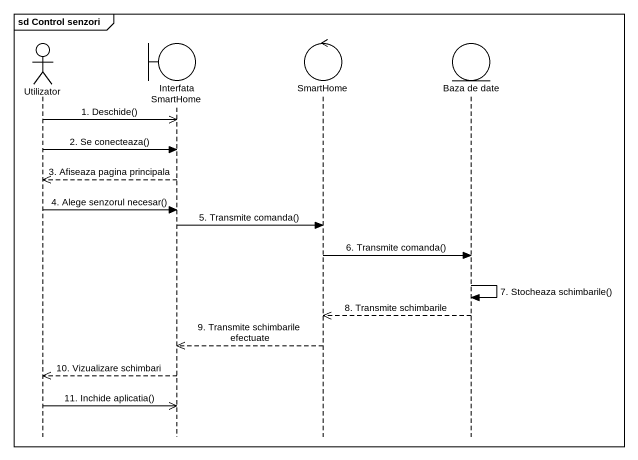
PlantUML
@startuml
mainframe sd Control senzori
hide footbox
actor Utilizator
boundary "Interfata SmartHome" as Interfata_SmartHome
control SmartHome
entity "Baza de date" as Baza_de_date

Utilizator ->> Interfata_SmartHome : 1. Deschide()
Utilizator -> Interfata_SmartHome : 2. Se conecteaza()
Interfata_SmartHome -->> Utilizator : 3. Afiseaza pagina principala
Utilizator -> Interfata_SmartHome : 4. Alege senzorul necesar()
Interfata_SmartHome -> SmartHome : 5. Transmite comanda()
SmartHome -> Baza_de_date : 6. Transmite comanda()
Baza_de_date -> Baza_de_date : 7. Stocheaza schimbarile()
Baza_de_date -->> SmartHome : 8. Transmite schimbarile
SmartHome -->> Interfata_SmartHome : 9. Transmite schimbarile efectuate
Interfata_SmartHome -->> Utilizator : 10. Vizualizare schimbari
Utilizator ->> Interfata_SmartHome : 11. Inchide aplicatia()
@enduml
